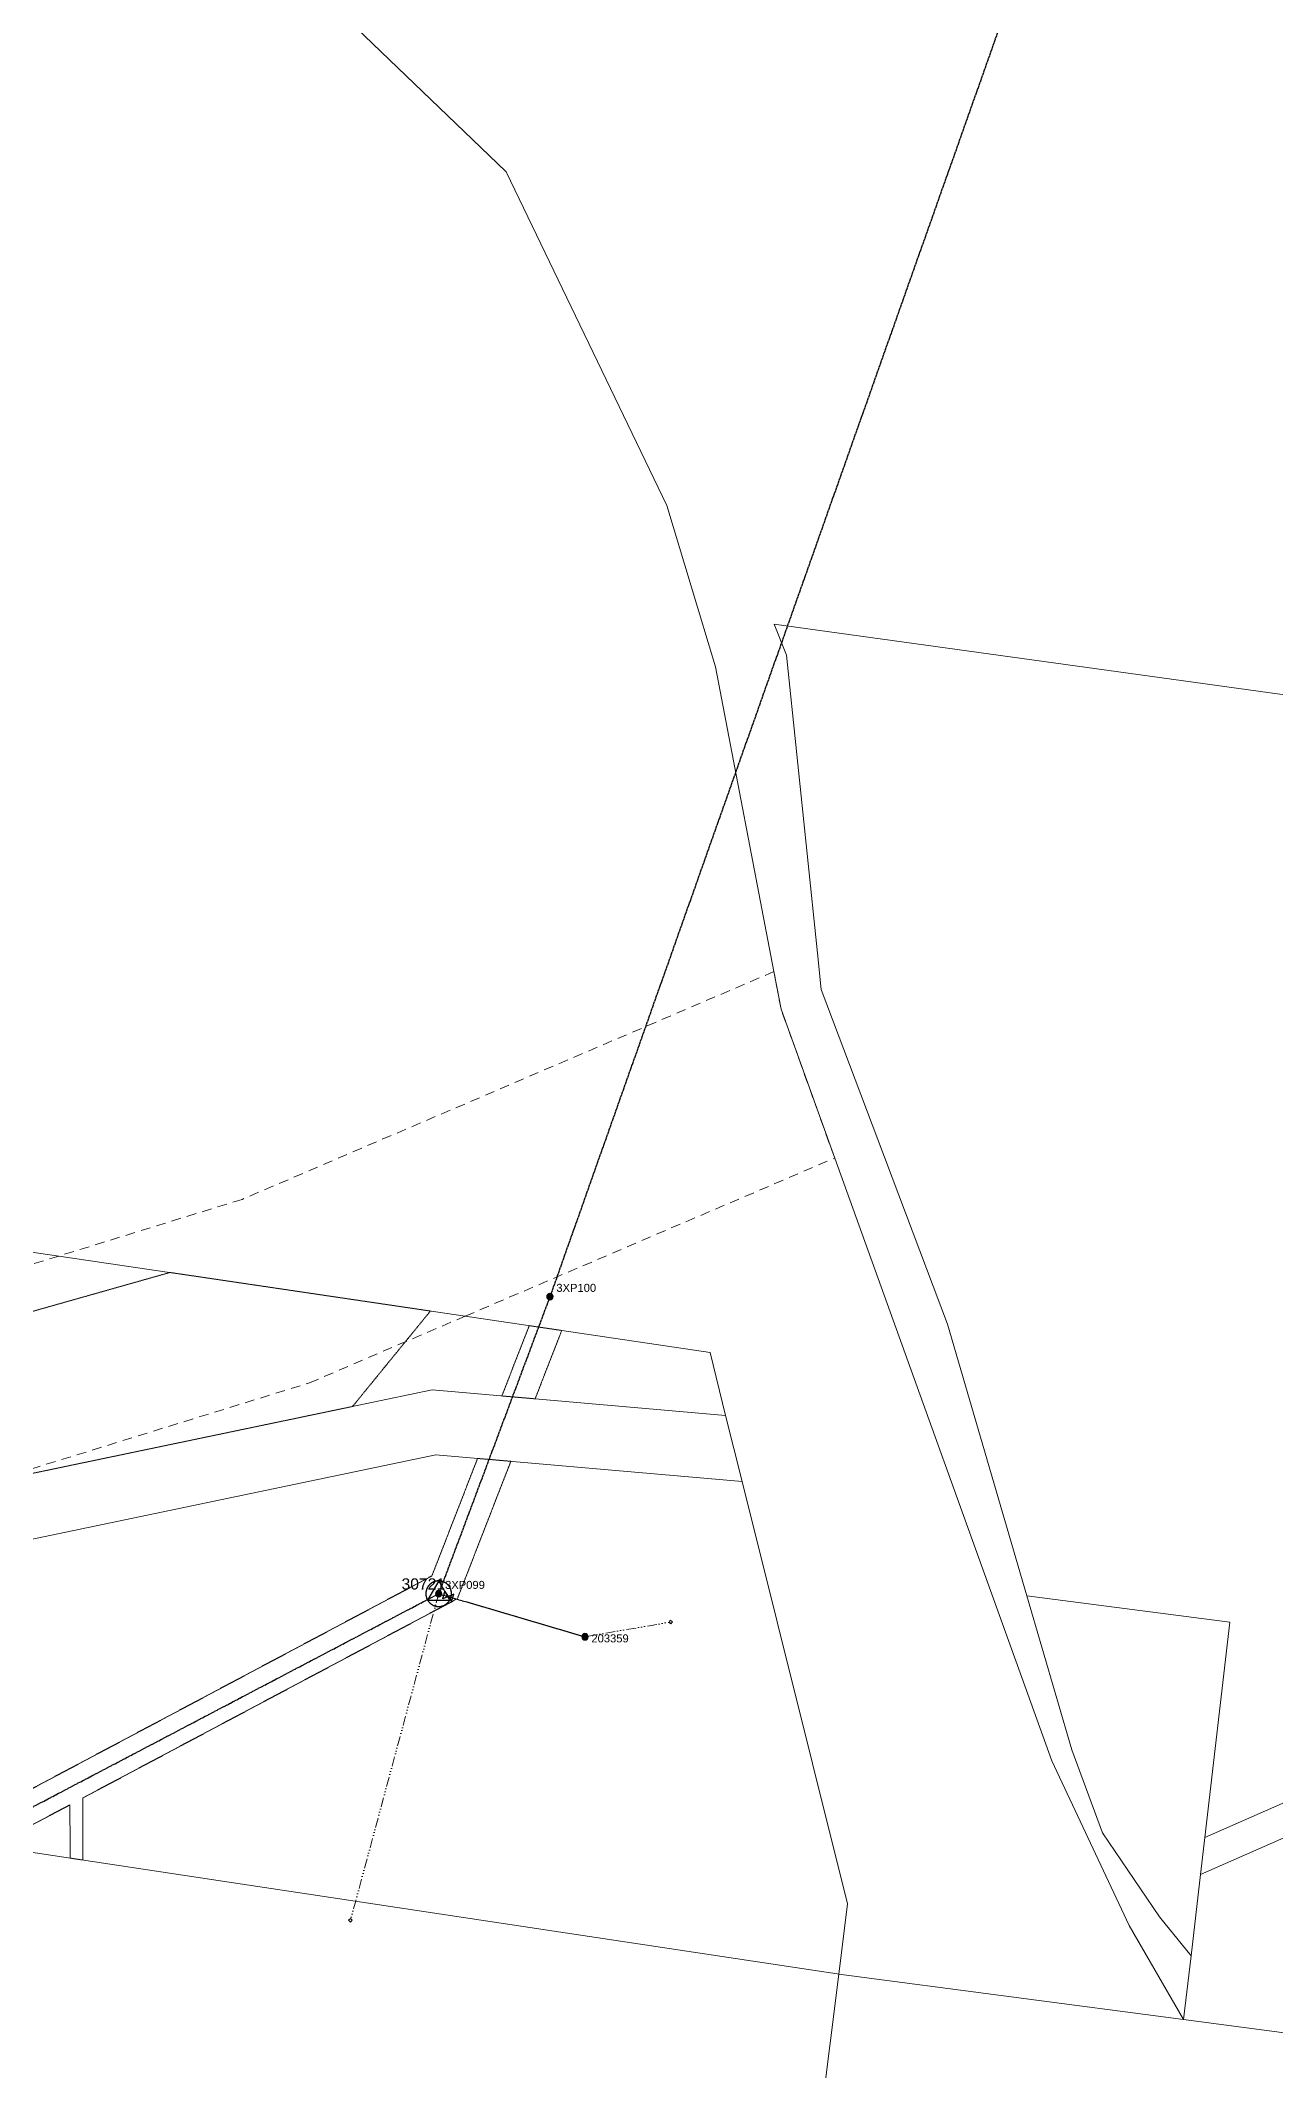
# Model space of a CAD drawing. Header units: metres. Extents: x 254239 to 260101, y 6186854 to 6190266.
# Drawn here: x 257807 to 258192, y 6189307 to 6189941 of the extents above; entities that cross this region are included whole.
import ezdxf
from ezdxf.enums import TextEntityAlignment as Align

# ---------------------------------------------------------------- set-up
doc = ezdxf.new("R2010")
doc.units = ezdxf.units.M
for name, pattern in [('Cable Exist OH', [1, 1, 0]), ('Dash', [5, 3, -2]), ('DASHED', [19.05, 12.7, -6.35]), ('HIDDEN2', [0.1875, 0.125, -0.0625]), ('PHANTOMX2', [6.6, 3, -0.75, 0.2, -0.75, 0.2, -0.75, 0.2, -0.75])]:
    doc.linetypes.add(name, pattern=pattern)
doc.layers.get('0').update_dxf_attribs({"color": 6})
for name, color, linetype, lineweight in [('Cadastre Easements_SP_EXT', 58, 'DASHED', 15), ('Cadastre Land Parcels_SP_EXT', 118, 'Continuous', 15), ('Cadastre Other Property_SP_EXT', 138, 'DASHED', 15), ('Mains_HV_EXT', 13, 'Continuous', 25), ('Mains_LV_EXT', 163, 'Continuous', 25), ('Services_SP_EXT', 42, 'PHANTOMX2', 20)]:
    doc.layers.add(name, color=color, linetype=linetype, lineweight=lineweight)
for name, color, linetype in [('Equip_LV_EXT', 7, 'Continuous'), ('Sub_SP_TR_HV_LV_EXT', 7, 'Continuous'), ('SupportsOH_SP_TR_HV_LV_SL_EXT', 7, 'Continuous')]:
    doc.layers.add(name, color=color, linetype=linetype)
doc.styles.add('POLE_LABEL', font='arial.ttf', dxfattribs={"height": 2})
doc.styles.get("Standard").update_dxf_attribs({"font": 'arial.ttf'})

# ---------------------------------------------------------------- blocks, each defined once
blk = doc.blocks.new('SUB_POLE_EXT')
at = {"flags": 128}
for points in [[(-0.05, 4), (-0.15, 4), (-0.25, 3.99), (-0.34, 3.99), (-0.44, 3.98), (-0.54, 3.96), (-0.64, 3.95), (-0.73, 3.93), (-0.83, 3.91), (-0.92, 3.89), (-1.02, 3.87), (-1.11, 3.84), (-1.21, 3.81), (-1.3, 3.78), (-1.39, 3.75), (-1.49, 3.71), (-1.58, 3.68), (-1.67, 3.64), (-1.75, 3.59), (-1.84, 3.55), (-1.93, 3.5), (-2.01, 3.46), (-2.1, 3.41), (-2.18, 3.35), (-2.26, 3.3), (-2.34, 3.24), (-2.42, 3.18), (-2.5, 3.12), (-2.58, 3.06), (-2.65, 3), (-2.72, 2.93), (-2.79, 2.86), (-2.86, 2.79), (-2.93, 2.72), (-3, 2.65), (-3.06, 2.58), (-3.12, 2.5), (-3.18, 2.42), (-3.24, 2.34), (-3.3, 2.26), (-3.35, 2.18), (-3.41, 2.1), (-3.46, 2.01), (-3.5, 1.93), (-3.55, 1.84), (-3.59, 1.75), (-3.64, 1.67), (-3.68, 1.58), (-3.71, 1.49), (-3.75, 1.39), (-3.78, 1.3), (-3.81, 1.21), (-3.84, 1.11), (-3.87, 1.02), (-3.89, 0.92), (-3.91, 0.83), (-3.93, 0.73), (-3.95, 0.64), (-3.96, 0.54), (-3.98, 0.44), (-3.99, 0.34), (-3.99, 0.25), (-4, 0.15), (-4, 0.05), (-4, -0.05), (-4, -0.15), (-3.99, -0.25), (-3.99, -0.34), (-3.98, -0.44), (-3.96, -0.54), (-3.95, -0.64), (-3.93, -0.73), (-3.91, -0.83), (-3.89, -0.92), (-3.87, -1.02), (-3.84, -1.11), (-3.81, -1.21), (-3.78, -1.3), (-3.75, -1.39), (-3.71, -1.49), (-3.68, -1.58), (-3.64, -1.67), (-3.59, -1.75), (-3.55, -1.84), (-3.5, -1.93), (-3.46, -2.01), (-3.41, -2.1), (-3.35, -2.18), (-3.3, -2.26), (-3.24, -2.34), (-3.18, -2.42), (-3.12, -2.5), (-3.06, -2.58), (-3, -2.65), (-2.93, -2.72), (-2.86, -2.79), (-2.79, -2.86), (-2.72, -2.93), (-2.65, -3), (-2.58, -3.06), (-2.5, -3.12), (-2.42, -3.18), (-2.34, -3.24), (-2.26, -3.3), (-2.18, -3.35), (-2.1, -3.41), (-2.01, -3.46), (-1.93, -3.5), (-1.84, -3.55), (-1.75, -3.59), (-1.67, -3.64), (-1.58, -3.68), (-1.49, -3.71), (-1.39, -3.75), (-1.3, -3.78), (-1.21, -3.81), (-1.11, -3.84), (-1.02, -3.87), (-0.92, -3.89), (-0.83, -3.91), (-0.73, -3.93), (-0.64, -3.95), (-0.54, -3.96), (-0.44, -3.98), (-0.34, -3.99), (-0.25, -3.99), (-0.15, -4), (-0.05, -4), (0.05, -4), (0.15, -4), (0.25, -3.99), (0.34, -3.99), (0.44, -3.98), (0.54, -3.96), (0.64, -3.95), (0.73, -3.93), (0.83, -3.91), (0.92, -3.89), (1.02, -3.87), (1.11, -3.84), (1.21, -3.81), (1.3, -3.78), (1.39, -3.75), (1.49, -3.71), (1.58, -3.68), (1.67, -3.64), (1.75, -3.59), (1.84, -3.55), (1.93, -3.5), (2.01, -3.46), (2.1, -3.41), (2.18, -3.35), (2.26, -3.3), (2.34, -3.24), (2.42, -3.18), (2.5, -3.12), (2.58, -3.06), (2.65, -3), (2.72, -2.93), (2.79, -2.86), (2.86, -2.79), (2.93, -2.72), (3, -2.65), (3.06, -2.58), (3.12, -2.5), (3.18, -2.42), (3.24, -2.34), (3.3, -2.26), (3.35, -2.18), (3.41, -2.1), (3.46, -2.01), (3.5, -1.93), (3.55, -1.84), (3.59, -1.75), (3.64, -1.67), (3.68, -1.58), (3.71, -1.49), (3.75, -1.39), (3.78, -1.3), (3.81, -1.21), (3.84, -1.11), (3.87, -1.02), (3.89, -0.92), (3.91, -0.83), (3.93, -0.73), (3.95, -0.64), (3.96, -0.54), (3.98, -0.44), (3.99, -0.34), (3.99, -0.25), (4, -0.15), (4, -0.05), (4, 0.05), (4, 0.15), (3.99, 0.25), (3.99, 0.34), (3.98, 0.44), (3.96, 0.54), (3.95, 0.64), (3.93, 0.73), (3.91, 0.83), (3.89, 0.92), (3.87, 1.02), (3.84, 1.11), (3.81, 1.21), (3.78, 1.3), (3.75, 1.39), (3.71, 1.49), (3.68, 1.58), (3.64, 1.67), (3.59, 1.75), (3.55, 1.84), (3.5, 1.93), (3.46, 2.01), (3.41, 2.1), (3.35, 2.18), (3.3, 2.26), (3.24, 2.34), (3.18, 2.42), (3.12, 2.5), (3.06, 2.58), (3, 2.65), (2.93, 2.72), (2.86, 2.79), (2.79, 2.86), (2.72, 2.93), (2.65, 3), (2.58, 3.06), (2.5, 3.12), (2.42, 3.18), (2.34, 3.24), (2.26, 3.3), (2.18, 3.35), (2.1, 3.41), (2.01, 3.46), (1.93, 3.5), (1.84, 3.55), (1.75, 3.59), (1.67, 3.64), (1.58, 3.68), (1.49, 3.71), (1.39, 3.75), (1.3, 3.78), (1.21, 3.81), (1.11, 3.84), (1.02, 3.87), (0.92, 3.89), (0.83, 3.91), (0.73, 3.93), (0.64, 3.95), (0.54, 3.96), (0.44, 3.98), (0.34, 3.99), (0.25, 3.99), (0.15, 4), (0.05, 4)], [(0, 4), (-3.46, -2), (3.46, -2)]]:
    blk.add_lwpolyline(points, close=True, dxfattribs=at)
at = {"flags": 8}
blk.add_attdef('ASSET_NUM', text='', height=2.5, dxfattribs=at).set_placement((0, 7), align=Align.MIDDLE_CENTER)
for tag, flags, p in [('STREET_CODE', 9, (-1.38, 1.45)), ('NO_PHASES', 9, (-1.38, 1.05)), ('OPERATED_BY', 9, (-1.38, 0.65)), ('MAINTAINED_BY', 9, (-1.38, 0.45)), ('ORIENTATION', 9, (-1.38, 0.25)), ('OWNED_BY', 9, (-1.38, 0.05)), ('CONSTRUCTED_VOLTAGE', 9, (-1.13, 0.75)), ('OPERATING_VOLTAGE', 9, (-1.13, 0.35)), ('STATE', 9, (-1.38, -0.35)), ('USAGE', 9, (-1.38, -0.75)), ('LEGEND', 9, (-1.38, -0.95)), ('SUBURB', 9, (-1.38, -1.15)), ('STREETNAME', 9, (-1.38, -1.35)), ('LOCATION', 9, (-1.38, -1.55)), ('NOTES', 9, (-1.38, -1.75)), ('Z', 1, (-1.38, -1.95)), ('SECONDARY_VOLTAGE', 9, (-1.13, -0.65)), ('SUBSTATION_TYPE', 9, (-1.13, -1.05))]:
    blk.add_attdef(tag, text='', height=0.1, dxfattribs=dict(flags=flags)).set_placement(p, align=Align.MIDDLE_LEFT)
blk = doc.blocks.new('LV_OH_LINKS_DISTFUSE_EXT')
for p, q in [((0, 0), (0.96, 0)), ((3.84, 0), (4.8, 0))]:
    blk.add_line(p, q)
blk.add_lwpolyline([(3.84, -1.2), (3.84, 1.2), (0.96, -1.2), (0.96, 1.2)], close=True)
at = {"flags": 9}
for tag, p in [('ACTUAL_STATUS', (0, 0)), ('CONSTRUCTED_VOLTAGE', (0, -0.2)), ('OPERATING_VOLTAGE', (0, -0.6)), ('ORIENTATION', (0, -0.8)), ('OWNED_BY', (0, -1)), ('STATE', (0, -1.2)), ('SWITCH_TYPE', (0, -1.4)), ('NO_PHASES', (0, -0.4)), ('USAGE', (0, -1.6)), ('NOTES', (0, -1.8))]:
    blk.add_attdef(tag, text='', height=0.2, dxfattribs=at).set_placement(p, align=Align.MIDDLE_LEFT)
at = {"flags": 1}
blk.add_attdef('Z', (0, 0), '', height=0.2, dxfattribs=at)
blk = doc.blocks.new('CCP_EXT')
blk.add_wipeout([(0, 0.57), (0.57, 0), (0, -0.57), (-0.57, 0)])
blk.add_lwpolyline([(-0.57, 0), (0, 0.57), (0.57, 0), (0, -0.57), (-0.57, 0)])
at = {"flags": 1}
blk.add_attdef('Z', (0, 0), '', height=0.2, dxfattribs=at)
at = {"flags": 9}
for tag, p in [('CCP_TYPE', (0, 0)), ('CONSTRUCTED_VOLTAGE', (0, -0.2)), ('OPERATING_VOLTAGE', (0, -0.6)), ('ORIENTATION', (0, -0.8)), ('OWNED_BY', (0, -1)), ('STATE', (0, -1.8)), ('NO_PHASES', (0, -0.4)), ('USAGE', (0, -1.2)), ('LEGEND', (0, -1.4)), ('LIFE_SUPPORT', (0, -1.6)), ('NOTES', (0, -2))]:
    blk.add_attdef(tag, text='', height=0.2, dxfattribs=at).set_placement(p, align=Align.MIDDLE_LEFT)
blk = doc.blocks.new('POLE_EXT')
blk.add_hatch(color=256).paths.add_polyline_path([(-1, 0, 1), (1, 0, 1)])
blk.add_lwpolyline([(-1, 0, 1), (1, 0, 1)], format="xyb", close=True)
at = {"flags": 8}
blk.add_attdef('pNumber', text='', height=2, dxfattribs=at).set_placement((2.5, 2.5), align=Align.MIDDLE_CENTER)
at = {"style": 'POLE_LABEL', "flags": 9}
for tag, p in [('STRUCTURE_PLANT_NUMBER', (1.35, 0.03)), ('STREET_CODE', (1.35, -0.2))]:
    blk.add_attdef(tag, text='', height=0.2, dxfattribs=at).set_placement(p, align=Align.MIDDLE_LEFT)
at = {"flags": 9}
for tag, p in [('OWNED_BY', (1.35, -0.4)), ('SPECIAL_USE', (1.35, -0.8)), ('STATE', (1.35, -1)), ('cLV', (1.35, -1.4)), ('hDepth', (1.35, -1.6)), ('hDia', (1.35, -1.8)), ('cHV', (1.35, -2)), ('cLinedev', (1.35, -3.4)), ('pExisting', (1.35, -3.8)), ('pFooting', (1.35, -4.4)), ('pNew', (1.35, -4.6)), ('pRelocate', (1.35, -5)), ('pRemove', (1.35, -5.2)), ('pReplace', (1.35, -5.4)), ('pStay', (1.35, -5.6)), ('pType', (1.35, -5.8)), ('cspan', (1.35, -6)), ('STREETNAME', (1.35, -6.2)), ('SUBURB', (1.35, -6.4)), ('PARENT', (1.35, -0.6)), ('USAGE', (1.35, -1.2)), ('LBRACKET', (1.35, -2.2)), ('LExisting', (1.35, -2.4)), ('LANTNUMBER', (1.35, -2.6)), ('LOther', (1.35, -2.8)), ('LRemove', (1.35, -3)), ('LEGEND', (1.35, -3.2)), ('LOCATION', (1.35, -3.6)), ('PFNUMBER', (1.35, -4)), ('NEWPFNUMBER', (1.35, -4.2)), ('OPERATED_BY', (1.36, -7.01)), ('NOTES', (1.35, -6.6)), ('MAINTAINED_BY', (1.36, -6.81))]:
    blk.add_attdef(tag, text='', height=0.2, dxfattribs=at).set_placement(p, align=Align.MIDDLE_LEFT)
at = {"flags": 1}
blk.add_attdef('Z', (1.35, -7.33), '', height=0.2, dxfattribs=at)

msp = doc.modelspace()

# ---------------------------------------------------------------- linework, layer by layer
at = {"layer": 'Cadastre Easements_SP_EXT', "linetype": 'Dash'}
msp.add_lwpolyline([(257789.3379, 6189490.6359), (257890.6419, 6189522.0211), (257939.229, 6189542.8209), (258054.602, 6189592.2191), (258037.8451, 6189638.738), (258035.6081, 6189650.4461), (257869.556, 6189579.305), (257812.331, 6189561.6099), (257643.7661, 6189509.381), (257677.156, 6189467.181), (257789.3379, 6189490.6359)], close=True, dxfattribs=at)
at = {"layer": 'Cadastre Land Parcels_SP_EXT', "linetype": 'Continuous'}
for points in [[(257742.8533, 6190266.0046), (257687.808, 6189870.9551), (257661.6109, 6189682.6785), (257747.2345, 6189669.6989), (257735.4923, 6189572.9312), (257812.3313, 6189561.6102), (257939.2294, 6189542.8206), (258015.7003, 6189531.4884), (258020.5343, 6189511.8557), (258025.7619, 6189491.2332), (258058.6334, 6189359.2172), (258055.8914, 6189337.2783), (258163.5301, 6189323.092), (258146.5742, 6189352.5115), (258146.5742, 6189352.5115), (258122.4218, 6189403.944), (258054.6016, 6189592.2186), (258037.8449, 6189638.7377), (258035.6084, 6189650.4457), (258017.4016, 6189745.6566), (258002.1985, 6189796.1015), (257952.0174, 6189900.2497), (257899.9273, 6189950.4005)], [(258818.975, 6189885.723), (258507.528, 6189698.33), (258506.908, 6189693.873), (258495.088, 6189695.564), (258463.76, 6189473.968), (258377.271, 6189460.179), (258168.793, 6189368.407), (258165.864, 6189343.022), (258163.53, 6189323.092), (258446.936, 6189285.605), (258561.274, 6189264.926), (258836.19, 6189221.154)], [(258836.1901, 6189221.1541), (258561.2736, 6189264.9259), (258446.936, 6189285.6046), (258163.5301, 6189323.092), (258055.8914, 6189337.2783), (258037.2839, 6189188.9277), (258024.1137, 6189083.9214), (257995.5252, 6188925.8972), (257993.869, 6188916.7417), (257993.7919, 6188916.1844), (258434.2682, 6188866.2411), (258638.3569, 6188843.1188), (258697.9218, 6188745.5384)]]:
    msp.add_lwpolyline(points, dxfattribs=at)
for points in [[(258374.443, 6189469.874), (258454.885, 6189482.729), (258485.119, 6189696.86), (258344.496, 6189716.3), (258328.429, 6189718.547), (258227.417, 6189732.464), (258035.731, 6189759.009), (258039.571, 6189749.341), (258049.258, 6189656.239), (258050.383, 6189644.836), (258068.068, 6189598.008), (258089.807, 6189540.296), (258114.643, 6189455.469), (258177.969, 6189447.235), (258170.148, 6189379.986), (258374.443, 6189469.874)], [(258025.762, 6189491.233), (257930.051, 6189499.513), (257669.085, 6189444.993), (257663.758, 6189451.736), (257623.14, 6189502.962), (257592.793, 6189541.355), (257310.438, 6189583.84), (257291.964, 6189452.596), (257405.291, 6189435.57), (257543.836, 6189414.647), (257660.398, 6189397.035), (257863.41, 6189366.352), (258055.429, 6189337.378), (258055.891, 6189337.278), (258058.633, 6189359.217), (258025.762, 6189491.233)], [(258020.534, 6189511.856), (258015.7, 6189531.488), (257939.229, 6189542.821), (257812.331, 6189561.61), (257735.492, 6189572.931), (257664.101, 6189583.506), (257609.995, 6189552.016), (257643.766, 6189509.381), (257677.156, 6189467.181), (257789.338, 6189490.636), (257928.88, 6189519.796), (258020.534, 6189511.856)], [(258165.864, 6189343.022), (258168.793, 6189368.407), (258170.148, 6189379.986), (258177.969, 6189447.235), (258114.643, 6189455.469), (258128.682, 6189407.325), (258138.185, 6189381.487), (258156.072, 6189355.2), (258165.864, 6189343.022)], [(257264.235, 6189260.054), (257629.519, 6189204.109), (257641.447, 6189291.382), (257841.991, 6189261.439), (258037.284, 6189188.928), (258055.891, 6189337.278), (258055.429, 6189337.378), (257863.41, 6189366.352), (257660.398, 6189397.035), (257543.836, 6189414.647), (257405.291, 6189435.57), (257291.964, 6189452.596), (257290.475, 6189442.203), (257288.072, 6189425.41), (257287.845, 6189423.518), (257284.187, 6189398.002), (257274.52, 6189331.148), (257264.235, 6189260.054)]]:
    msp.add_lwpolyline(points, close=True, dxfattribs=at)
at = {"layer": 'Cadastre Other Property_SP_EXT', "linetype": 'HIDDEN2'}
for points in [[(257650.543, 6189500.8255), (257677.1558, 6189467.1913), (257904.0633, 6189514.6201), (257928.375, 6189544.4378), (257847.0516, 6189556.4792), (257650.543, 6189500.8255)], [(257959.2248, 6189539.8673), (257950.692, 6189517.9162), (257961.0749, 6189517.0166), (257969.3728, 6189538.3635), (257959.2248, 6189539.8673)], [(257943.1033, 6189498.3937), (257928.8317, 6189461.6788), (257784.1677, 6189384.6795), (257716.6531, 6189454.9404), (257705.0993, 6189452.5266), (257775.0654, 6189379.7145), (257791.4715, 6189377.2349), (257815.8417, 6189390.2063), (257815.8478, 6189373.5508), (257819.8493, 6189372.946), (257819.8423, 6189392.3356), (257936.8099, 6189454.5932), (257953.4867, 6189497.4956), (257943.1033, 6189498.3937)]]:
    msp.add_lwpolyline(points, close=True, dxfattribs=at)
at = {"layer": 'Mains_HV_EXT', "linetype": 'Cable Exist OH'}
for points in [[(258139.229, 6190039.185), (257965.697, 6189548.932), (257930.956, 6189456.14)], [(257783.18, 6189378.487), (257930.956, 6189456.14)]]:
    msp.add_lwpolyline(points, dxfattribs=at)
at = {"layer": 'Mains_LV_EXT', "linetype": 'Cable Exist OH'}
msp.add_lwpolyline([(257930.956, 6189456.14), (257976.642, 6189442.684)], dxfattribs=at)

# ---------------------------------------------------------------- block references
at = {"layer": 'Equip_LV_EXT', "rotation": 343.5883915421839}
msp.add_blockref('LV_OH_LINKS_DISTFUSE_EXT', (257931.645, 6189455.937), dxfattribs=at)
at = {"layer": 'Sub_SP_TR_HV_LV_EXT'}
ref = msp.add_blockref('SUB_POLE_EXT', (257930.956, 6189456.14), dxfattribs=at)
ref.add_attrib('ASSET_NUM', '30721', dxfattribs={"layer": '0', "height": 3.5}).set_placement((257932.956, 6189456.39), align=Align.BOTTOM_RIGHT)
at = {"layer": 'SupportsOH_SP_TR_HV_LV_SL_EXT'}
ref = msp.add_blockref('POLE_EXT', (257965.697, 6189548.932), dxfattribs=at)
ref.add_attrib('ASSET_NUM', '3XP100', dxfattribs={"layer": '0', "height": 2.5, "style": 'POLE_LABEL'}).set_placement((257967.697, 6189549.682), align=Align.BOTTOM_LEFT)
ref = msp.add_blockref('POLE_EXT', (257930.956, 6189456.14), dxfattribs=at)
ref.add_attrib('ASSET_NUM', '3XP099', dxfattribs={"layer": '0', "height": 2.5, "style": 'POLE_LABEL'}).set_placement((257932.956, 6189456.89), align=Align.BOTTOM_LEFT)
ref = msp.add_blockref('POLE_EXT', (257976.642, 6189442.684), dxfattribs=at)
ref.add_attrib('ASSET_NUM', '203359', dxfattribs={"layer": '0', "height": 2.5, "style": 'POLE_LABEL'}).set_placement((257978.642, 6189443.434), align=Align.TOP_LEFT)

# ---------------------------------------------------------------- next in the draw order: block references
at = {"layer": 'Services_SP_EXT', "rotation": 8.619067774130205}
msp.add_blockref('CCP_EXT', (258003.371, 6189447.275), dxfattribs=at)
at = {"layer": 'Services_SP_EXT'}
msp.add_blockref('CCP_EXT', (257903.412, 6189354.1417), dxfattribs=at)

# ---------------------------------------------------------------- next in the draw order: linework, layer by layer
for points in [[(257930.956, 6189456.1401), (257903.412, 6189354.1417)], [(257976.642, 6189442.684), (258003.371, 6189447.275)]]:
    msp.add_lwpolyline(points, dxfattribs=at)

doc.saveas('drawing.dxf')
